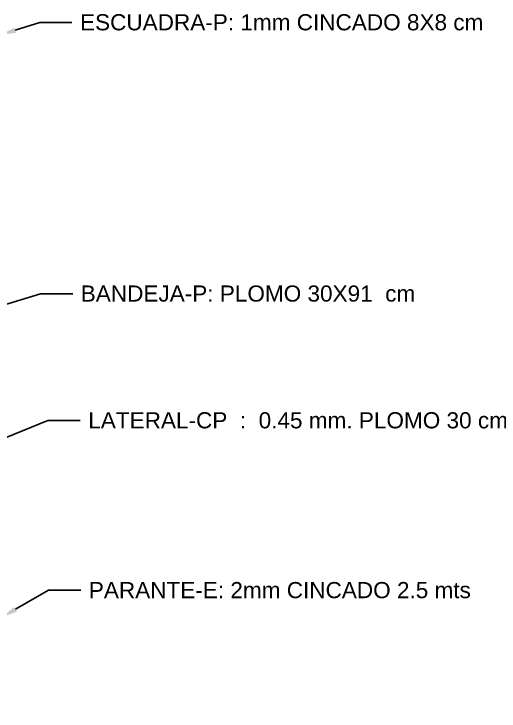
# Model space of a CAD drawing. Header units: millimetres. Extents: x 6614975 to 6624097, y 8742145 to 8746891.
# Drawn here: x 6620444.6 to 6620564.8, y 8742206.1 to 8742378.8 of the extents above; entities that cross this region are included whole.
import ezdxf
from ezdxf import colors
from ezdxf.entities.mleader import LeaderData, LeaderLine
from ezdxf.math import Vec2, Vec3

# ---------------------------------------------------------------- set-up
doc = ezdxf.new("R2010")
doc.units = ezdxf.units.MM
doc.styles.get("Standard").update_dxf_attribs({"font": 'arial.ttf'})

msp = doc.modelspace()

# ---------------------------------------------------------------- leaders
at = {"color": 146, "true_color": 0x105689}
ml = msp.add_multileader_mtext('Standard', dxfattribs=at)
ml.set_content('ESCUADRA-P: 1mm CINCADO 8X8 cm', color=(16, 86, 137))
ml.set_leader_properties()
ml.build(insert=Vec2(0, 0))
ctx = ml.context
ctx.base_point, ctx.plane_origin = Vec3(6620458.943, 8742376.732), Vec3(6620441.087, 8742373.556)
notes = []
notes.append((ctx, [(0, (1, 1, 0), (6620450.943, 8742376.732), (1, 0), 8, [(0, [(6620441.087, 8742373.556)], 0, [])])]))
ctx.mtext.insert, ctx.mtext.flow_direction = Vec3(6620460.943, 8742378.766), 5
ml = msp.add_multileader_mtext('Standard', dxfattribs=at)
ml.set_content('BANDEJA-P: PLOMO 30X91  cm', color=(16, 86, 137))
ml.set_leader_properties()
ml.build(insert=Vec2(0, 0))
ctx = ml.context
ctx.base_point, ctx.plane_origin = Vec3(6620459.127, 8742309.518), Vec3(6620412.122, 8742287.942)
notes.append((ctx, [(0, (1, 1, 0), (6620451.127, 8742309.518), (1, 0), 8, [(0, [(6620353.938, 8742279.526)], 0, [])])]))
ctx.mtext.insert, ctx.mtext.flow_direction = Vec3(6620461.127, 8742311.553), 5
ml = msp.add_multileader_mtext('Standard', dxfattribs=at)
ml.set_content('LATERAL-CP  :  0.45 mm. PLOMO 30 cm. x 2 m. PESADO', color=(16, 86, 137))
ml.set_leader_properties()
ml.build(insert=Vec2(0, 0))
ctx = ml.context
ctx.base_point, ctx.plane_origin = Vec3(6620460.987, 8742278.112), Vec3(6620417.426, 8742263.65)
notes.append((ctx, [(0, (1, 1, 0), (6620452.987, 8742278.112), (1, 0), 8, [(0, [(6620417.426, 8742263.65)], 0, [])])]))
ctx.mtext.insert, ctx.mtext.flow_direction = Vec3(6620462.987, 8742280.147), 5
ml = msp.add_multileader_mtext('Standard', dxfattribs=at)
ml.set_content('PARANTE-E: 2mm CINCADO 2.5 mts', color=(16, 86, 137))
ml.set_leader_properties()
ml.build(insert=Vec2(0, 0))
ctx = ml.context
ctx.base_point, ctx.plane_origin = Vec3(6620461.127, 8742236.039), Vec3(6620441.49, 8742229.31)
notes.append((ctx, [(0, (1, 1, 0), (6620453.127, 8742236.039), (1, 0), 8, [(0, [(6620441.49, 8742229.31)], 0, [])])]))
ctx.mtext.insert, ctx.mtext.flow_direction = Vec3(6620463.127, 8742238.073), 5
for ctx, leaders in notes:
    for number, flags, end, landing, length, lines in leaders:
        leader = LeaderData()
        leader.index, (leader.has_last_leader_line, leader.has_dogleg_vector, leader.attachment_direction) = number, flags
        leader.last_leader_point, leader.dogleg_vector, leader.dogleg_length = Vec3(end), Vec3(landing), length
        for number, points, colour, breaks in lines:
            line = LeaderLine()
            line.index, line.vertices, line.color, line.breaks = number, Vec3.list(points), colors.encode_raw_color(colour), breaks
            leader.lines.append(line)
        ctx.leaders.append(leader)

doc.saveas('drawing.dxf')
